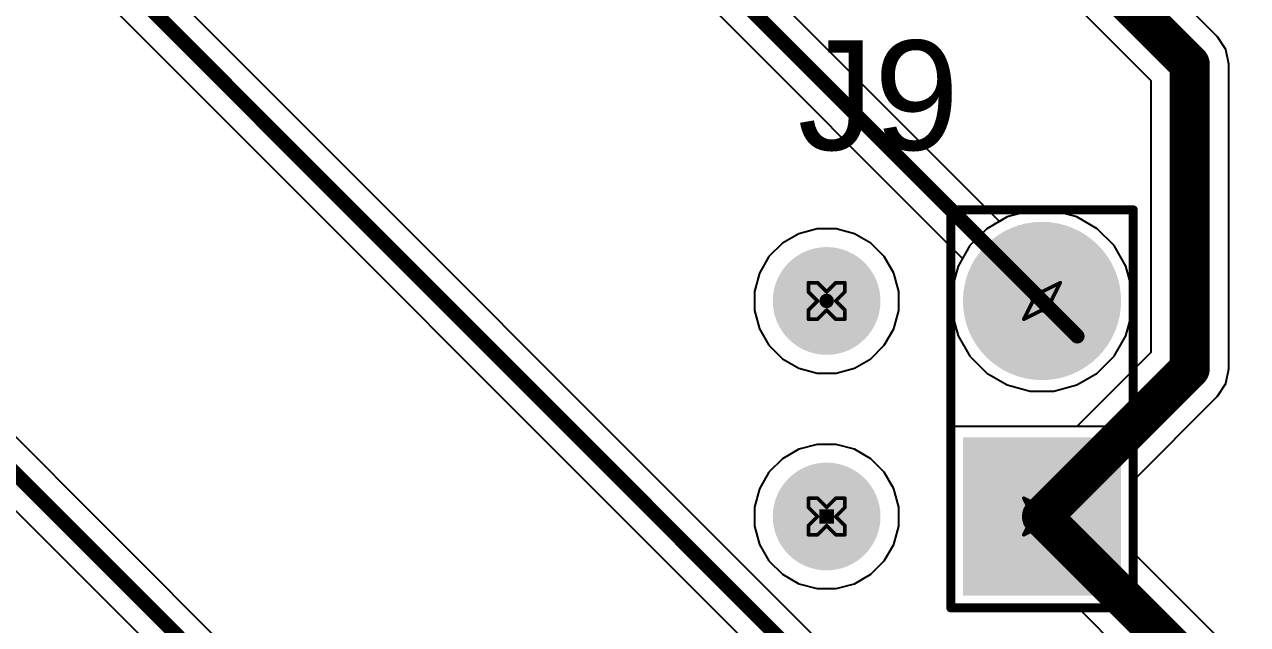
# Model space of a CAD drawing. Header units: inches. Extents: x -89 to 427, y -87 to 99.
# Drawn here: x 61.32 to 78.35, y 26.26 to 34.61 of the extents above; entities that cross this region are included whole.
import ezdxf

# ---------------------------------------------------------------- set-up
doc = ezdxf.new("R2010")
doc.units = ezdxf.units.IN
for name, color, linetype in [('Board_Outline', 56, 'Continuous'), ('Bottom Layer', 5, 'Continuous'), ('Bottom Solder', 6, 'Continuous'), ('Drill Drawing', 1, 'Continuous'), ('Multi-Layer', 9, 'Continuous'), ('Pad Holes', 156, 'Continuous'), ('Top Layer', 1, 'Continuous'), ('Top Overlay', 2, 'Continuous'), ('Top Solder', 216, 'Continuous')]:
    doc.layers.add(name, color=color, linetype=linetype)
doc.styles.add('Arial', font='', dxfattribs={"height": 0.2})
doc.styles.get('Arial').set_extended_font_data('Arial')

msp = doc.modelspace()

# ---------------------------------------------------------------- hatches: boundary and pattern name
at = {"layer": 'Bottom Layer'}
h = msp.add_hatch(color=5, dxfattribs=at)
edge = h.paths.add_edge_path()
edge.add_arc((75.4888, 30.76642818), 1.00000054, 0, 360)
h = msp.add_hatch(color=5, dxfattribs=at)
edge = h.paths.add_edge_path()
edge.add_arc((75.4888, 30.76642818), 1.00000054, 0, 360)
msp.add_hatch(color=5, dxfattribs=at).paths.add_polyline_path([(74.48879946, 26.76642856), (74.48879946, 28.76642963999999), (76.48880054, 28.76642963999999), (76.48880054, 26.76642856)])
msp.add_hatch(color=5, dxfattribs=at).paths.add_polyline_path([(74.48879946, 26.76642856), (74.48879946, 28.76642963999999), (76.48880054, 28.76642963999999), (76.48880054, 26.76642856)])
at = {"layer": 'Bottom Solder'}
h = msp.add_hatch(color=6, dxfattribs=at)
edge = h.paths.add_edge_path()
edge.add_arc((75.4888, 30.76642818), 1.10160054, 0, 360)
h = msp.add_hatch(color=6, dxfattribs=at)
edge = h.paths.add_edge_path()
edge.add_arc((75.4888, 30.76642818), 1.10160054, 0, 360)
h = msp.add_hatch(color=6, dxfattribs=at)
edge = h.paths.add_edge_path()
edge.add_arc((72.48880092, 30.76642818), 0.1016, 0, 360)
for points in [[(74.38719945999999, 26.66482856), (74.38719945999999, 28.86802964), (76.59040054, 28.86802964), (76.59040054, 26.66482856)], [(74.38719945999999, 26.66482856), (74.38719945999999, 28.86802964), (76.59040054, 28.86802964), (76.59040054, 26.66482856)], [(72.38720092, 27.6648291), (72.38720092, 27.8680291), (72.59040092, 27.8680291), (72.59040092, 27.6648291)]]:
    msp.add_hatch(color=6, dxfattribs=at).paths.add_polyline_path(points)
at = {"layer": 'Multi-Layer'}
h = msp.add_hatch(color=9, dxfattribs=at)
edge = h.paths.add_edge_path()
edge.add_arc((75.4888, 30.76642818), 1.00000054, 0, 360)
h = msp.add_hatch(color=9, dxfattribs=at)
edge = h.paths.add_edge_path()
edge.add_arc((75.4888, 30.76642818), 1.00000054, 0, 360)
msp.add_hatch(color=9, dxfattribs=at).paths.add_polyline_path([(74.48879946, 26.76642856), (74.48879946, 28.76642963999999), (76.48880054, 28.76642963999999), (76.48880054, 26.76642856)])
msp.add_hatch(color=9, dxfattribs=at).paths.add_polyline_path([(74.48879946, 26.76642856), (74.48879946, 28.76642963999999), (76.48880054, 28.76642963999999), (76.48880054, 26.76642856)])
at = {"layer": 'Pad Holes'}
h = msp.add_hatch(color=7, dxfattribs=at)
edge = h.paths.add_edge_path()
edge.add_arc((72.48880092, 30.76642818), 0.7499985, 0, 360)
h = msp.add_hatch(color=7, dxfattribs=at)
edge = h.paths.add_edge_path()
edge.add_arc((75.4888, 30.76642818), 0.5999987999999999, 0, 360)
h = msp.add_hatch(color=7, dxfattribs=at)
edge = h.paths.add_edge_path()
edge.add_arc((75.4888, 30.76642818), 0.5999987999999999, 0, 360)
h = msp.add_hatch(color=7, dxfattribs=at)
edge = h.paths.add_edge_path()
edge.add_arc((72.48880092, 27.7664291), 0.7499985, 0, 360)
h = msp.add_hatch(color=7, dxfattribs=at)
edge = h.paths.add_edge_path()
edge.add_arc((75.4888, 27.7664291), 0.5999987999999999, 0, 360)
h = msp.add_hatch(color=7, dxfattribs=at)
edge = h.paths.add_edge_path()
edge.add_arc((75.4888, 27.7664291), 0.5999987999999999, 0, 360)
at = {"layer": 'Top Layer'}
h = msp.add_hatch(color=1, dxfattribs=at)
edge = h.paths.add_edge_path()
edge.add_arc((75.4888, 30.76642818), 1.00000054, 0, 360)
h = msp.add_hatch(color=1, dxfattribs=at)
edge = h.paths.add_edge_path()
edge.add_arc((75.4888, 30.76642818), 1.00000054, 0, 360)
msp.add_hatch(color=1, dxfattribs=at).paths.add_polyline_path([(74.48879946, 26.76642856), (74.48879946, 28.76642963999999), (76.48880054, 28.76642963999999), (76.48880054, 26.76642856)])
msp.add_hatch(color=1, dxfattribs=at).paths.add_polyline_path([(74.48879946, 26.76642856), (74.48879946, 28.76642963999999), (76.48880054, 28.76642963999999), (76.48880054, 26.76642856)])
at = {"layer": 'Top Solder'}
h = msp.add_hatch(color=216, dxfattribs=at)
edge = h.paths.add_edge_path()
edge.add_arc((75.4888, 30.76642818), 1.10160054, 0, 360)
h = msp.add_hatch(color=216, dxfattribs=at)
edge = h.paths.add_edge_path()
edge.add_arc((75.4888, 30.76642818), 1.10160054, 0, 360)
h = msp.add_hatch(color=216, dxfattribs=at)
edge = h.paths.add_edge_path()
edge.add_arc((72.48880092, 30.76642818), 0.1016, 0, 360)
for points in [[(74.38719945999999, 26.66482856), (74.38719945999999, 28.86802964), (76.59040054, 28.86802964), (76.59040054, 26.66482856)], [(74.38719945999999, 26.66482856), (74.38719945999999, 28.86802964), (76.59040054, 28.86802964), (76.59040054, 26.66482856)], [(72.38720092, 27.6648291), (72.38720092, 27.8680291), (72.59040092, 27.8680291), (72.59040092, 27.6648291)]]:
    msp.add_hatch(color=216, dxfattribs=at).paths.add_polyline_path(points)

# ---------------------------------------------------------------- linework, layer by layer
at = {"layer": 'Board_Outline'}
msp.add_lwpolyline([(87.3125, 0, 0.254, 0.254, 1), (-87.3125, 0, 0.254, 0.254, 1)], format="xyseb", close=True, dxfattribs=at)
at = {"layer": 'Bottom Layer'}
for p, q in [((74.89588017999999, 31.87210034), (61.35007287999999, 45.41790255999999)), ((60.66444052, 45.07803532), (74.38313038, 31.35935308)), ((74.89588017999999, 23.52114676), (53.45631676, 44.96070002)), ((74.89588017999999, 15.17019318), (45.56256826, 44.50349494)), ((52.77068694, 44.62083024), (74.38313038, 23.0083995)), ((44.87693082, 44.16363278), (74.38313038, 14.65744338)), ((77.93075854, 34.44454122), (76.74280053999999, 35.63249922)), ((75.97368345999999, 34.86338214), (77.00235044, 33.83471515999999)), ((78.04865263999999, 34.26810519999999), (77.93075854, 34.44454122)), ((78.09004956, 34.05998268), (78.04865263999999, 34.26810519999999)), ((78.09004956, 29.82382909999999), (78.09004956, 34.05998268)), ((77.00235044, 33.83471515999999), (77.00235044, 30.04909662)), ((75.00477506, 31.93497042), (74.89588017999999, 31.87210034)), ((75.32370762, 32.02042872), (75.00477506, 31.93497042)), ((75.65389238, 32.02042872), (75.32370762, 32.02042872)), ((75.97282494, 31.93497042), (75.65389238, 32.02042872)), ((76.25877306, 31.76987804), (75.97282494, 31.93497042)), ((72.10127057999999, 31.70200669999999), (71.87233022, 31.56982764)), ((72.35662185999999, 31.77042668), (72.10127057999999, 31.70200669999999)), ((72.62097997999999, 31.77042668), (72.35662185999999, 31.77042668)), ((72.87633126, 31.70200669999999), (72.62097997999999, 31.77042668)), ((73.10527162, 31.56982764), (72.87633126, 31.70200669999999)), ((76.49224986, 31.53640124), (76.25877306, 31.76987804)), ((71.87233022, 31.56982764), (71.68540146, 31.38289888)), ((73.29220038, 31.38289888), (73.10527162, 31.56982764)), ((76.65734223999999, 31.25045312), (76.49224986, 31.53640124)), ((71.68540146, 31.38289888), (71.5532224, 31.15395852)), ((73.42437944, 31.15395852), (73.29220038, 31.38289888)), ((74.38313038, 31.35935308), (74.32025775999999, 31.25045312)), ((74.32025775999999, 31.25045312), (74.23479945999999, 30.93152056)), ((76.74280053999999, 30.93152056), (76.65734223999999, 31.25045312)), ((71.5532224, 31.15395852), (71.48480242, 30.89860724)), ((73.49279942, 30.89860724), (73.42437944, 31.15395852)), ((71.48480242, 30.89860724), (71.48480242, 30.63424912)), ((73.49279942, 30.63424912), (73.49279942, 30.89860724)), ((74.23479945999999, 30.93152056), (74.23479945999999, 30.6013358)), ((76.74280053999999, 30.6013358), (76.74280053999999, 30.93152056)), ((71.48480242, 30.63424912), (71.5532224, 30.37889784)), ((73.42437944, 30.37889784), (73.49279942, 30.63424912)), ((74.23479945999999, 30.6013358), (74.32025775999999, 30.28240324)), ((76.65734223999999, 30.28240324), (76.74280053999999, 30.6013358)), ((71.5532224, 30.37889784), (71.68540146, 30.14995747999999)), ((73.29220038, 30.14995747999999), (73.42437944, 30.37889784)), ((74.32025775999999, 30.28240324), (74.48535014, 29.99645512)), ((76.49224986, 29.99645512), (76.65734223999999, 30.28240324)), ((71.68540146, 30.14995747999999), (71.87233022, 29.96302872)), ((73.10527162, 29.96302872), (73.29220038, 30.14995747999999)), ((74.48535014, 29.99645512), (74.71882694, 29.76297832)), ((77.00235044, 30.04909662), (75.97368345999999, 29.02042964)), ((76.25877306, 29.76297832), (76.49224986, 29.99645512)), ((71.87233022, 29.96302872), (72.10127057999999, 29.83084966)), ((72.10127057999999, 29.83084966), (72.35662185999999, 29.76242968)), ((72.62097997999999, 29.76242968), (72.87633126, 29.83084966)), ((72.87633126, 29.83084966), (73.10527162, 29.96302872)), ((78.04865263999999, 29.61570658), (78.09004956, 29.82382909999999)), ((72.35662185999999, 29.76242968), (72.62097997999999, 29.76242968)), ((74.71882694, 29.76297832), (75.00477506, 29.59788594)), ((75.97282494, 29.59788594), (76.25877306, 29.76297832)), ((75.00477506, 29.59788594), (75.32370762, 29.51242764)), ((75.32370762, 29.51242764), (75.65389238, 29.51242764)), ((75.65389238, 29.51242764), (75.97282494, 29.59788594)), ((77.93075854, 29.43927056), (78.04865263999999, 29.61570658)), ((76.74280053999999, 28.25131256), (77.93075854, 29.43927056)), ((75.97368345999999, 29.02042964), (74.23479945999999, 29.02042964)), ((74.23479945999999, 29.02042964), (74.23479945999999, 26.51242856)), ((72.10127057999999, 28.70200762), (71.87233022, 28.56982856)), ((72.35662185999999, 28.7704276), (72.10127057999999, 28.70200762)), ((72.62097997999999, 28.7704276), (72.35662185999999, 28.7704276)), ((72.87633126, 28.70200762), (72.62097997999999, 28.7704276)), ((73.10527162, 28.56982856), (72.87633126, 28.70200762)), ((71.87233022, 28.56982856), (71.68540146, 28.3828998)), ((73.29220038, 28.3828998), (73.10527162, 28.56982856)), ((71.68540146, 28.3828998), (71.5532224, 28.15395944)), ((73.42437944, 28.15395944), (73.29220038, 28.3828998)), ((71.5532224, 28.15395944), (71.48480242, 27.89860816)), ((73.49279942, 27.89860816), (73.42437944, 28.15395944)), ((76.74280053999999, 27.28154564), (76.74280053999999, 28.25131256)), ((71.48480242, 27.89860816), (71.48480242, 27.63425004)), ((73.49279942, 27.63425004), (73.49279942, 27.89860816)), ((71.48480242, 27.63425004), (71.5532224, 27.37889876)), ((73.42437944, 27.37889876), (73.49279942, 27.63425004)), ((71.5532224, 27.37889876), (71.68540146, 27.1499584)), ((73.29220038, 27.1499584), (73.42437944, 27.37889876)), ((77.93075854, 26.09358764), (76.74280053999999, 27.28154564)), ((71.68540146, 27.1499584), (71.87233022, 26.96302964)), ((73.10527162, 26.96302964), (73.29220038, 27.1499584)), ((71.87233022, 26.96302964), (72.10127057999999, 26.83085058)), ((72.87633126, 26.83085058), (73.10527162, 26.96302964)), ((72.10127057999999, 26.83085058), (72.35662185999999, 26.7624306)), ((72.35662185999999, 26.7624306), (72.62097997999999, 26.7624306)), ((72.62097997999999, 26.7624306), (72.87633126, 26.83085058)), ((74.23479945999999, 26.51242856), (75.97368345999999, 26.51242856)), ((75.97368345999999, 26.51242856), (77.00235044, 25.48376158))]:
    msp.add_line(p, q, dxfattribs=at)
for points in [[(60.8146231, 45.44060254, 0.2032, 0.2032, 0), (75.97956101999999, 30.27567224, 0.2032, 0.2032, 0)], [(52.92086952, 44.98339746, 0.2032, 0.2032, 0), (75.7886089, 22.11567078, 0.2032, 0.2032, 0)], [(45.0271134, 44.5262, 0.2032, 0.2032, 0), (75.48879746, 14.0645261, 0.2032, 0.2032, 0)], [(75.4888, 36.11738268, 0.5588, 0.5588, 0), (77.5462, 34.05998268, 0.5588, 0.5588, 0)], [(77.5462, 29.82382909999999, 0.5588, 0.5588, 0), (77.5462, 34.05998268, 0.5588, 0.5588, 0)], [(75.4888, 27.7664291, 0.5588, 0.5588, 0), (77.5462, 29.82382909999999, 0.5588, 0.5588, 0)], [(75.4888, 27.7664291, 0.5588, 0.5588, 0), (77.5462, 25.7090291, 0.5588, 0.5588, 0)]]:
    msp.add_lwpolyline(points, format="xyseb", dxfattribs=at)
for points in [[(77.4065, 34.05998268, 0.2794, 0.2794, 1), (77.68589999999999, 34.05998268, 0.2794, 0.2794, 1)], [(77.4065, 34.05998268, 0.2794, 0.2794, 1), (77.68589999999999, 34.05998268, 0.2794, 0.2794, 1)], [(75.92876102, 30.27567224, 0.1016, 0.1016, 1), (76.03036101999999, 30.27567224, 0.1016, 0.1016, 1)], [(77.4065, 29.82382909999999, 0.2794, 0.2794, 1), (77.68589999999999, 29.82382909999999, 0.2794, 0.2794, 1)], [(77.4065, 29.82382909999999, 0.2794, 0.2794, 1), (77.68589999999999, 29.82382909999999, 0.2794, 0.2794, 1)], [(75.34909999999999, 27.7664291, 0.2794, 0.2794, 1), (75.6285, 27.7664291, 0.2794, 0.2794, 1)], [(75.34909999999999, 27.7664291, 0.2794, 0.2794, 1), (75.6285, 27.7664291, 0.2794, 0.2794, 1)]]:
    msp.add_lwpolyline(points, format="xyseb", close=True, dxfattribs=at)
at = {"layer": 'Drill Drawing'}
for points in [[(72.23480092, 30.89342818, 0.0508, 0.0508, 0), (72.23480092, 31.02042818, 0.0508, 0.0508, 0)], [(72.23480092, 31.02042818, 0.0508, 0.0508, 0), (72.36180092, 31.02042818, 0.0508, 0.0508, 0)], [(72.36180092, 31.02042818, 0.0508, 0.0508, 0), (72.48880092, 30.89342818, 0.0508, 0.0508, 0)], [(72.48880092, 30.89342818, 0.0508, 0.0508, 0), (72.61580092, 31.02042818, 0.0508, 0.0508, 0)], [(72.61580092, 31.02042818, 0.0508, 0.0508, 0), (72.74280092, 31.02042818, 0.0508, 0.0508, 0)], [(72.74280092, 30.89342818, 0.0508, 0.0508, 0), (72.74280092, 31.02042818, 0.0508, 0.0508, 0)], [(75.2348, 31.02042818, 0.0508, 0.0508, 0), (75.4888, 30.89342818, 0.0508, 0.0508, 0)], [(75.2348, 31.02042818, 0.0508, 0.0508, 0), (75.3618, 30.76642818, 0.0508, 0.0508, 0)], [(75.4888, 30.89342818, 0.0508, 0.0508, 0), (75.7428, 31.02042818, 0.0508, 0.0508, 0)], [(75.6158, 30.76642818, 0.0508, 0.0508, 0), (75.7428, 31.02042818, 0.0508, 0.0508, 0)], [(72.23480092, 30.89342818, 0.0508, 0.0508, 0), (72.36180092, 30.76642818, 0.0508, 0.0508, 0)], [(72.61580092, 30.76642818, 0.0508, 0.0508, 0), (72.74280092, 30.89342818, 0.0508, 0.0508, 0)], [(72.23480092, 30.63942818, 0.0508, 0.0508, 0), (72.36180092, 30.76642818, 0.0508, 0.0508, 0)], [(72.23480092, 30.51242818, 0.0508, 0.0508, 0), (72.23480092, 30.63942818, 0.0508, 0.0508, 0)], [(72.36180092, 30.51242818, 0.0508, 0.0508, 0), (72.48880092, 30.63942818, 0.0508, 0.0508, 0)], [(72.48880092, 30.63942818, 0.0508, 0.0508, 0), (72.61580092, 30.51242818, 0.0508, 0.0508, 0)], [(72.61580092, 30.76642818, 0.0508, 0.0508, 0), (72.74280092, 30.63942818, 0.0508, 0.0508, 0)], [(72.74280092, 30.51242818, 0.0508, 0.0508, 0), (72.74280092, 30.63942818, 0.0508, 0.0508, 0)], [(75.2348, 30.51242818, 0.0508, 0.0508, 0), (75.3618, 30.76642818, 0.0508, 0.0508, 0)], [(75.2348, 30.51242818, 0.0508, 0.0508, 0), (75.4888, 30.63942818, 0.0508, 0.0508, 0)], [(75.4888, 30.63942818, 0.0508, 0.0508, 0), (75.7428, 30.51242818, 0.0508, 0.0508, 0)], [(75.6158, 30.76642818, 0.0508, 0.0508, 0), (75.7428, 30.51242818, 0.0508, 0.0508, 0)], [(72.23480092, 30.51242818, 0.0508, 0.0508, 0), (72.36180092, 30.51242818, 0.0508, 0.0508, 0)], [(72.61580092, 30.51242818, 0.0508, 0.0508, 0), (72.74280092, 30.51242818, 0.0508, 0.0508, 0)], [(72.23480092, 27.8934291, 0.0508, 0.0508, 0), (72.23480092, 28.0204291, 0.0508, 0.0508, 0)], [(72.23480092, 28.0204291, 0.0508, 0.0508, 0), (72.36180092, 28.0204291, 0.0508, 0.0508, 0)], [(72.36180092, 28.0204291, 0.0508, 0.0508, 0), (72.48880092, 27.8934291, 0.0508, 0.0508, 0)], [(72.48880092, 27.8934291, 0.0508, 0.0508, 0), (72.61580092, 28.0204291, 0.0508, 0.0508, 0)], [(72.61580092, 28.0204291, 0.0508, 0.0508, 0), (72.74280092, 28.0204291, 0.0508, 0.0508, 0)], [(72.74280092, 27.8934291, 0.0508, 0.0508, 0), (72.74280092, 28.0204291, 0.0508, 0.0508, 0)], [(75.2348, 28.0204291, 0.0508, 0.0508, 0), (75.4888, 27.8934291, 0.0508, 0.0508, 0)], [(75.2348, 28.0204291, 0.0508, 0.0508, 0), (75.3618, 27.7664291, 0.0508, 0.0508, 0)], [(75.4888, 27.8934291, 0.0508, 0.0508, 0), (75.7428, 28.0204291, 0.0508, 0.0508, 0)], [(75.6158, 27.7664291, 0.0508, 0.0508, 0), (75.7428, 28.0204291, 0.0508, 0.0508, 0)], [(72.23480092, 27.8934291, 0.0508, 0.0508, 0), (72.36180092, 27.7664291, 0.0508, 0.0508, 0)], [(72.23480092, 27.6394291, 0.0508, 0.0508, 0), (72.36180092, 27.7664291, 0.0508, 0.0508, 0)], [(72.61580092, 27.7664291, 0.0508, 0.0508, 0), (72.74280092, 27.8934291, 0.0508, 0.0508, 0)], [(72.61580092, 27.7664291, 0.0508, 0.0508, 0), (72.74280092, 27.6394291, 0.0508, 0.0508, 0)], [(75.2348, 27.51242909999999, 0.0508, 0.0508, 0), (75.3618, 27.7664291, 0.0508, 0.0508, 0)], [(75.6158, 27.7664291, 0.0508, 0.0508, 0), (75.7428, 27.51242909999999, 0.0508, 0.0508, 0)], [(72.23480092, 27.51242909999999, 0.0508, 0.0508, 0), (72.23480092, 27.6394291, 0.0508, 0.0508, 0)], [(72.36180092, 27.51242909999999, 0.0508, 0.0508, 0), (72.48880092, 27.6394291, 0.0508, 0.0508, 0)], [(72.48880092, 27.6394291, 0.0508, 0.0508, 0), (72.61580092, 27.51242909999999, 0.0508, 0.0508, 0)], [(72.74280092, 27.51242909999999, 0.0508, 0.0508, 0), (72.74280092, 27.6394291, 0.0508, 0.0508, 0)], [(75.2348, 27.51242909999999, 0.0508, 0.0508, 0), (75.4888, 27.6394291, 0.0508, 0.0508, 0)], [(75.4888, 27.6394291, 0.0508, 0.0508, 0), (75.7428, 27.51242909999999, 0.0508, 0.0508, 0)], [(72.23480092, 27.51242909999999, 0.0508, 0.0508, 0), (72.36180092, 27.51242909999999, 0.0508, 0.0508, 0)], [(72.61580092, 27.51242909999999, 0.0508, 0.0508, 0), (72.74280092, 27.51242909999999, 0.0508, 0.0508, 0)]]:
    msp.add_lwpolyline(points, format="xyseb", dxfattribs=at)
for points in [[(72.22210092, 31.02042818, 0.0254, 0.0254, 1), (72.24750092, 31.02042818, 0.0254, 0.0254, 1)], [(72.22210092, 31.02042818, 0.0254, 0.0254, 1), (72.24750092, 31.02042818, 0.0254, 0.0254, 1)], [(72.34910092, 31.02042818, 0.0254, 0.0254, 1), (72.37450091999999, 31.02042818, 0.0254, 0.0254, 1)], [(72.34910092, 31.02042818, 0.0254, 0.0254, 1), (72.37450091999999, 31.02042818, 0.0254, 0.0254, 1)], [(72.60310091999999, 31.02042818, 0.0254, 0.0254, 1), (72.62850092000001, 31.02042818, 0.0254, 0.0254, 1)], [(72.60310091999999, 31.02042818, 0.0254, 0.0254, 1), (72.62850092000001, 31.02042818, 0.0254, 0.0254, 1)], [(72.73010092, 31.02042818, 0.0254, 0.0254, 1), (72.75550092, 31.02042818, 0.0254, 0.0254, 1)], [(72.73010092, 31.02042818, 0.0254, 0.0254, 1), (72.75550092, 31.02042818, 0.0254, 0.0254, 1)], [(75.2221, 31.02042818, 0.0254, 0.0254, 1), (75.24749999999999, 31.02042818, 0.0254, 0.0254, 1)], [(75.2221, 31.02042818, 0.0254, 0.0254, 1), (75.24749999999999, 31.02042818, 0.0254, 0.0254, 1)], [(75.7301, 31.02042818, 0.0254, 0.0254, 1), (75.7555, 31.02042818, 0.0254, 0.0254, 1)], [(75.7301, 31.02042818, 0.0254, 0.0254, 1), (75.7555, 31.02042818, 0.0254, 0.0254, 1)], [(72.22210092, 30.89342818, 0.0254, 0.0254, 1), (72.24750092, 30.89342818, 0.0254, 0.0254, 1)], [(72.22210092, 30.89342818, 0.0254, 0.0254, 1), (72.24750092, 30.89342818, 0.0254, 0.0254, 1)], [(72.47610092, 30.89342818, 0.0254, 0.0254, 1), (72.50150092, 30.89342818, 0.0254, 0.0254, 1)], [(72.47610092, 30.89342818, 0.0254, 0.0254, 1), (72.50150092, 30.89342818, 0.0254, 0.0254, 1)], [(72.73010092, 30.89342818, 0.0254, 0.0254, 1), (72.75550092, 30.89342818, 0.0254, 0.0254, 1)], [(72.73010092, 30.89342818, 0.0254, 0.0254, 1), (72.75550092, 30.89342818, 0.0254, 0.0254, 1)], [(75.47609999999999, 30.89342818, 0.0254, 0.0254, 1), (75.5015, 30.89342818, 0.0254, 0.0254, 1)], [(75.47609999999999, 30.89342818, 0.0254, 0.0254, 1), (75.5015, 30.89342818, 0.0254, 0.0254, 1)], [(72.22210092, 30.63942818, 0.0254, 0.0254, 1), (72.24750092, 30.63942818, 0.0254, 0.0254, 1)], [(72.22210092, 30.63942818, 0.0254, 0.0254, 1), (72.24750092, 30.63942818, 0.0254, 0.0254, 1)], [(72.34910092, 30.76642818, 0.0254, 0.0254, 1), (72.37450091999999, 30.76642818, 0.0254, 0.0254, 1)], [(72.34910092, 30.76642818, 0.0254, 0.0254, 1), (72.37450091999999, 30.76642818, 0.0254, 0.0254, 1)], [(72.47610092, 30.63942818, 0.0254, 0.0254, 1), (72.50150092, 30.63942818, 0.0254, 0.0254, 1)], [(72.47610092, 30.63942818, 0.0254, 0.0254, 1), (72.50150092, 30.63942818, 0.0254, 0.0254, 1)], [(72.60310091999999, 30.76642818, 0.0254, 0.0254, 1), (72.62850092000001, 30.76642818, 0.0254, 0.0254, 1)], [(72.60310091999999, 30.76642818, 0.0254, 0.0254, 1), (72.62850092000001, 30.76642818, 0.0254, 0.0254, 1)], [(72.73010092, 30.63942818, 0.0254, 0.0254, 1), (72.75550092, 30.63942818, 0.0254, 0.0254, 1)], [(72.73010092, 30.63942818, 0.0254, 0.0254, 1), (72.75550092, 30.63942818, 0.0254, 0.0254, 1)], [(75.34909999999999, 30.76642818, 0.0254, 0.0254, 1), (75.3745, 30.76642818, 0.0254, 0.0254, 1)], [(75.34909999999999, 30.76642818, 0.0254, 0.0254, 1), (75.3745, 30.76642818, 0.0254, 0.0254, 1)], [(75.47609999999999, 30.63942818, 0.0254, 0.0254, 1), (75.5015, 30.63942818, 0.0254, 0.0254, 1)], [(75.47609999999999, 30.63942818, 0.0254, 0.0254, 1), (75.5015, 30.63942818, 0.0254, 0.0254, 1)], [(75.6031, 30.76642818, 0.0254, 0.0254, 1), (75.6285, 30.76642818, 0.0254, 0.0254, 1)], [(75.6031, 30.76642818, 0.0254, 0.0254, 1), (75.6285, 30.76642818, 0.0254, 0.0254, 1)], [(72.22210092, 30.51242818, 0.0254, 0.0254, 1), (72.24750092, 30.51242818, 0.0254, 0.0254, 1)], [(72.22210092, 30.51242818, 0.0254, 0.0254, 1), (72.24750092, 30.51242818, 0.0254, 0.0254, 1)], [(72.34910092, 30.51242818, 0.0254, 0.0254, 1), (72.37450091999999, 30.51242818, 0.0254, 0.0254, 1)], [(72.34910092, 30.51242818, 0.0254, 0.0254, 1), (72.37450091999999, 30.51242818, 0.0254, 0.0254, 1)], [(72.60310091999999, 30.51242818, 0.0254, 0.0254, 1), (72.62850092000001, 30.51242818, 0.0254, 0.0254, 1)], [(72.60310091999999, 30.51242818, 0.0254, 0.0254, 1), (72.62850092000001, 30.51242818, 0.0254, 0.0254, 1)], [(72.73010092, 30.51242818, 0.0254, 0.0254, 1), (72.75550092, 30.51242818, 0.0254, 0.0254, 1)], [(72.73010092, 30.51242818, 0.0254, 0.0254, 1), (72.75550092, 30.51242818, 0.0254, 0.0254, 1)], [(75.2221, 30.51242818, 0.0254, 0.0254, 1), (75.24749999999999, 30.51242818, 0.0254, 0.0254, 1)], [(75.2221, 30.51242818, 0.0254, 0.0254, 1), (75.24749999999999, 30.51242818, 0.0254, 0.0254, 1)], [(75.7301, 30.51242818, 0.0254, 0.0254, 1), (75.7555, 30.51242818, 0.0254, 0.0254, 1)], [(75.7301, 30.51242818, 0.0254, 0.0254, 1), (75.7555, 30.51242818, 0.0254, 0.0254, 1)], [(72.22210092, 28.0204291, 0.0254, 0.0254, 1), (72.24750092, 28.0204291, 0.0254, 0.0254, 1)], [(72.22210092, 28.0204291, 0.0254, 0.0254, 1), (72.24750092, 28.0204291, 0.0254, 0.0254, 1)], [(72.34910092, 28.0204291, 0.0254, 0.0254, 1), (72.37450091999999, 28.0204291, 0.0254, 0.0254, 1)], [(72.34910092, 28.0204291, 0.0254, 0.0254, 1), (72.37450091999999, 28.0204291, 0.0254, 0.0254, 1)], [(72.60310091999999, 28.0204291, 0.0254, 0.0254, 1), (72.62850092000001, 28.0204291, 0.0254, 0.0254, 1)], [(72.60310091999999, 28.0204291, 0.0254, 0.0254, 1), (72.62850092000001, 28.0204291, 0.0254, 0.0254, 1)], [(72.73010092, 28.0204291, 0.0254, 0.0254, 1), (72.75550092, 28.0204291, 0.0254, 0.0254, 1)], [(72.73010092, 28.0204291, 0.0254, 0.0254, 1), (72.75550092, 28.0204291, 0.0254, 0.0254, 1)], [(75.2221, 28.0204291, 0.0254, 0.0254, 1), (75.24749999999999, 28.0204291, 0.0254, 0.0254, 1)], [(75.2221, 28.0204291, 0.0254, 0.0254, 1), (75.24749999999999, 28.0204291, 0.0254, 0.0254, 1)], [(75.7301, 28.0204291, 0.0254, 0.0254, 1), (75.7555, 28.0204291, 0.0254, 0.0254, 1)], [(75.7301, 28.0204291, 0.0254, 0.0254, 1), (75.7555, 28.0204291, 0.0254, 0.0254, 1)], [(72.22210092, 27.8934291, 0.0254, 0.0254, 1), (72.24750092, 27.8934291, 0.0254, 0.0254, 1)], [(72.22210092, 27.8934291, 0.0254, 0.0254, 1), (72.24750092, 27.8934291, 0.0254, 0.0254, 1)], [(72.34910092, 27.7664291, 0.0254, 0.0254, 1), (72.37450091999999, 27.7664291, 0.0254, 0.0254, 1)], [(72.34910092, 27.7664291, 0.0254, 0.0254, 1), (72.37450091999999, 27.7664291, 0.0254, 0.0254, 1)], [(72.47610092, 27.8934291, 0.0254, 0.0254, 1), (72.50150092, 27.8934291, 0.0254, 0.0254, 1)], [(72.47610092, 27.8934291, 0.0254, 0.0254, 1), (72.50150092, 27.8934291, 0.0254, 0.0254, 1)], [(72.60310091999999, 27.7664291, 0.0254, 0.0254, 1), (72.62850092000001, 27.7664291, 0.0254, 0.0254, 1)], [(72.60310091999999, 27.7664291, 0.0254, 0.0254, 1), (72.62850092000001, 27.7664291, 0.0254, 0.0254, 1)], [(72.73010092, 27.8934291, 0.0254, 0.0254, 1), (72.75550092, 27.8934291, 0.0254, 0.0254, 1)], [(72.73010092, 27.8934291, 0.0254, 0.0254, 1), (72.75550092, 27.8934291, 0.0254, 0.0254, 1)], [(75.34909999999999, 27.7664291, 0.0254, 0.0254, 1), (75.3745, 27.7664291, 0.0254, 0.0254, 1)], [(75.34909999999999, 27.7664291, 0.0254, 0.0254, 1), (75.3745, 27.7664291, 0.0254, 0.0254, 1)], [(75.47609999999999, 27.8934291, 0.0254, 0.0254, 1), (75.5015, 27.8934291, 0.0254, 0.0254, 1)], [(75.47609999999999, 27.8934291, 0.0254, 0.0254, 1), (75.5015, 27.8934291, 0.0254, 0.0254, 1)], [(75.6031, 27.7664291, 0.0254, 0.0254, 1), (75.6285, 27.7664291, 0.0254, 0.0254, 1)], [(75.6031, 27.7664291, 0.0254, 0.0254, 1), (75.6285, 27.7664291, 0.0254, 0.0254, 1)], [(72.22210092, 27.6394291, 0.0254, 0.0254, 1), (72.24750092, 27.6394291, 0.0254, 0.0254, 1)], [(72.22210092, 27.6394291, 0.0254, 0.0254, 1), (72.24750092, 27.6394291, 0.0254, 0.0254, 1)], [(72.47610092, 27.6394291, 0.0254, 0.0254, 1), (72.50150092, 27.6394291, 0.0254, 0.0254, 1)], [(72.47610092, 27.6394291, 0.0254, 0.0254, 1), (72.50150092, 27.6394291, 0.0254, 0.0254, 1)], [(72.73010092, 27.6394291, 0.0254, 0.0254, 1), (72.75550092, 27.6394291, 0.0254, 0.0254, 1)], [(72.73010092, 27.6394291, 0.0254, 0.0254, 1), (72.75550092, 27.6394291, 0.0254, 0.0254, 1)], [(75.47609999999999, 27.6394291, 0.0254, 0.0254, 1), (75.5015, 27.6394291, 0.0254, 0.0254, 1)], [(75.47609999999999, 27.6394291, 0.0254, 0.0254, 1), (75.5015, 27.6394291, 0.0254, 0.0254, 1)], [(72.22210092, 27.51242909999999, 0.0254, 0.0254, 1), (72.24750092, 27.51242909999999, 0.0254, 0.0254, 1)], [(72.22210092, 27.51242909999999, 0.0254, 0.0254, 1), (72.24750092, 27.51242909999999, 0.0254, 0.0254, 1)], [(72.34910092, 27.51242909999999, 0.0254, 0.0254, 1), (72.37450091999999, 27.51242909999999, 0.0254, 0.0254, 1)], [(72.34910092, 27.51242909999999, 0.0254, 0.0254, 1), (72.37450091999999, 27.51242909999999, 0.0254, 0.0254, 1)], [(72.60310091999999, 27.51242909999999, 0.0254, 0.0254, 1), (72.62850092000001, 27.51242909999999, 0.0254, 0.0254, 1)], [(72.60310091999999, 27.51242909999999, 0.0254, 0.0254, 1), (72.62850092000001, 27.51242909999999, 0.0254, 0.0254, 1)], [(72.73010092, 27.51242909999999, 0.0254, 0.0254, 1), (72.75550092, 27.51242909999999, 0.0254, 0.0254, 1)], [(72.73010092, 27.51242909999999, 0.0254, 0.0254, 1), (72.75550092, 27.51242909999999, 0.0254, 0.0254, 1)], [(75.2221, 27.51242909999999, 0.0254, 0.0254, 1), (75.24749999999999, 27.51242909999999, 0.0254, 0.0254, 1)], [(75.2221, 27.51242909999999, 0.0254, 0.0254, 1), (75.24749999999999, 27.51242909999999, 0.0254, 0.0254, 1)], [(75.7301, 27.51242909999999, 0.0254, 0.0254, 1), (75.7555, 27.51242909999999, 0.0254, 0.0254, 1)], [(75.7301, 27.51242909999999, 0.0254, 0.0254, 1), (75.7555, 27.51242909999999, 0.0254, 0.0254, 1)]]:
    msp.add_lwpolyline(points, format="xyseb", close=True, dxfattribs=at)
at = {"layer": 'Top Layer'}
for p, q in [((75.00477506, 31.93497042), (74.71882694, 31.76987804)), ((75.32370762, 32.02042872), (75.00477506, 31.93497042)), ((75.65389238, 32.02042872), (75.32370762, 32.02042872)), ((75.97282494, 31.93497042), (75.65389238, 32.02042872)), ((76.25877306, 31.76987804), (75.97282494, 31.93497042)), ((72.10127057999999, 31.70200669999999), (71.87233022, 31.56982764)), ((72.35662185999999, 31.77042668), (72.10127057999999, 31.70200669999999)), ((72.62097997999999, 31.77042668), (72.35662185999999, 31.77042668)), ((72.87633126, 31.70200669999999), (72.62097997999999, 31.77042668)), ((73.10527162, 31.56982764), (72.87633126, 31.70200669999999)), ((74.71882694, 31.76987804), (74.48535014, 31.53640124)), ((76.49224986, 31.53640124), (76.25877306, 31.76987804)), ((71.87233022, 31.56982764), (71.68540146, 31.38289888)), ((73.29220038, 31.38289888), (73.10527162, 31.56982764)), ((74.48535014, 31.53640124), (74.32025775999999, 31.25045312)), ((76.65734223999999, 31.25045312), (76.49224986, 31.53640124)), ((71.68540146, 31.38289888), (71.5532224, 31.15395852)), ((73.42437944, 31.15395852), (73.29220038, 31.38289888)), ((74.32025775999999, 31.25045312), (74.23479945999999, 30.93152056)), ((76.74280053999999, 30.93152056), (76.65734223999999, 31.25045312)), ((71.5532224, 31.15395852), (71.48480242, 30.89860724)), ((73.49279942, 30.89860724), (73.42437944, 31.15395852)), ((71.48480242, 30.89860724), (71.48480242, 30.63424912)), ((73.49279942, 30.63424912), (73.49279942, 30.89860724)), ((74.23479945999999, 30.93152056), (74.23479945999999, 30.6013358)), ((76.74280053999999, 30.6013358), (76.74280053999999, 30.93152056)), ((71.48480242, 30.63424912), (71.5532224, 30.37889784)), ((73.42437944, 30.37889784), (73.49279942, 30.63424912)), ((74.23479945999999, 30.6013358), (74.32025775999999, 30.28240324)), ((76.65734223999999, 30.28240324), (76.74280053999999, 30.6013358)), ((71.5532224, 30.37889784), (71.68540146, 30.14995747999999)), ((73.29220038, 30.14995747999999), (73.42437944, 30.37889784)), ((74.32025775999999, 30.28240324), (74.48535014, 29.99645512)), ((76.49224986, 29.99645512), (76.65734223999999, 30.28240324)), ((71.68540146, 30.14995747999999), (71.87233022, 29.96302872)), ((73.10527162, 29.96302872), (73.29220038, 30.14995747999999)), ((74.48535014, 29.99645512), (74.71882694, 29.76297832)), ((76.25877306, 29.76297832), (76.49224986, 29.99645512)), ((71.87233022, 29.96302872), (72.10127057999999, 29.83084966)), ((72.10127057999999, 29.83084966), (72.35662185999999, 29.76242968)), ((72.62097997999999, 29.76242968), (72.87633126, 29.83084966)), ((72.87633126, 29.83084966), (73.10527162, 29.96302872)), ((72.35662185999999, 29.76242968), (72.62097997999999, 29.76242968)), ((74.71882694, 29.76297832), (75.00477506, 29.59788594)), ((75.97282494, 29.59788594), (76.25877306, 29.76297832)), ((75.00477506, 29.59788594), (75.32370762, 29.51242764)), ((75.32370762, 29.51242764), (75.65389238, 29.51242764)), ((75.65389238, 29.51242764), (75.97282494, 29.59788594)), ((76.74280053999999, 29.02042964), (74.23479945999999, 29.02042964)), ((74.23479945999999, 29.02042964), (74.23479945999999, 26.51242856)), ((76.74280053999999, 26.51242856), (76.74280053999999, 29.02042964)), ((72.10127057999999, 28.70200762), (71.87233022, 28.56982856)), ((72.35662185999999, 28.7704276), (72.10127057999999, 28.70200762)), ((72.62097997999999, 28.7704276), (72.35662185999999, 28.7704276)), ((72.87633126, 28.70200762), (72.62097997999999, 28.7704276)), ((73.10527162, 28.56982856), (72.87633126, 28.70200762)), ((71.87233022, 28.56982856), (71.68540146, 28.3828998)), ((73.29220038, 28.3828998), (73.10527162, 28.56982856)), ((71.68540146, 28.3828998), (71.5532224, 28.15395944)), ((73.42437944, 28.15395944), (73.29220038, 28.3828998)), ((71.5532224, 28.15395944), (71.48480242, 27.89860816)), ((73.49279942, 27.89860816), (73.42437944, 28.15395944)), ((71.48480242, 27.89860816), (71.48480242, 27.63425004)), ((73.49279942, 27.63425004), (73.49279942, 27.89860816)), ((71.48480242, 27.63425004), (71.5532224, 27.37889876)), ((73.42437944, 27.37889876), (73.49279942, 27.63425004)), ((71.5532224, 27.37889876), (71.68540146, 27.1499584)), ((73.29220038, 27.1499584), (73.42437944, 27.37889876)), ((71.68540146, 27.1499584), (71.87233022, 26.96302964)), ((73.10527162, 26.96302964), (73.29220038, 27.1499584)), ((71.87233022, 26.96302964), (72.10127057999999, 26.83085058)), ((72.87633126, 26.83085058), (73.10527162, 26.96302964)), ((72.10127057999999, 26.83085058), (72.35662185999999, 26.7624306)), ((72.35662185999999, 26.7624306), (72.62097997999999, 26.7624306)), ((72.62097997999999, 26.7624306), (72.87633126, 26.83085058)), ((74.23479945999999, 26.51242856), (76.74280053999999, 26.51242856))]:
    msp.add_line(p, q, dxfattribs=at)
at = {"layer": 'Top Overlay'}
for points in [[(74.2188, 32.0336291, 0.127, 0.127, 0), (76.7588, 32.0336291, 0.127, 0.127, 0)], [(74.2188, 26.4964291, 0.127, 0.127, 0), (74.2188, 32.0336291, 0.127, 0.127, 0)], [(76.7588, 26.4964291, 0.127, 0.127, 0), (76.7588, 32.0336291, 0.127, 0.127, 0)], [(74.2188, 26.4964291, 0.127, 0.127, 0), (76.7588, 26.4964291, 0.127, 0.127, 0)]]:
    msp.add_lwpolyline(points, format="xyseb", dxfattribs=at)
for points in [[(74.18705, 32.0336291, 0.0635, 0.0635, 1), (74.25054999999999, 32.0336291, 0.0635, 0.0635, 1)], [(74.18705, 32.0336291, 0.0635, 0.0635, 1), (74.25054999999999, 32.0336291, 0.0635, 0.0635, 1)], [(76.72704999999999, 32.0336291, 0.0635, 0.0635, 1), (76.79055, 32.0336291, 0.0635, 0.0635, 1)], [(76.72704999999999, 32.0336291, 0.0635, 0.0635, 1), (76.79055, 32.0336291, 0.0635, 0.0635, 1)], [(74.18705, 26.4964291, 0.0635, 0.0635, 1), (74.25054999999999, 26.4964291, 0.0635, 0.0635, 1)], [(74.18705, 26.4964291, 0.0635, 0.0635, 1), (74.25054999999999, 26.4964291, 0.0635, 0.0635, 1)], [(76.72704999999999, 26.4964291, 0.0635, 0.0635, 1), (76.79055, 26.4964291, 0.0635, 0.0635, 1)], [(76.72704999999999, 26.4964291, 0.0635, 0.0635, 1), (76.79055, 26.4964291, 0.0635, 0.0635, 1)]]:
    msp.add_lwpolyline(points, format="xyseb", close=True, dxfattribs=at)

# ---------------------------------------------------------------- texts
at = {"layer": 'Top Overlay', "style": 'Arial'}
msp.add_text('J9', height=1.524, dxfattribs=at).set_placement((72.0852, 32.8676))

doc.saveas('drawing.dxf')
